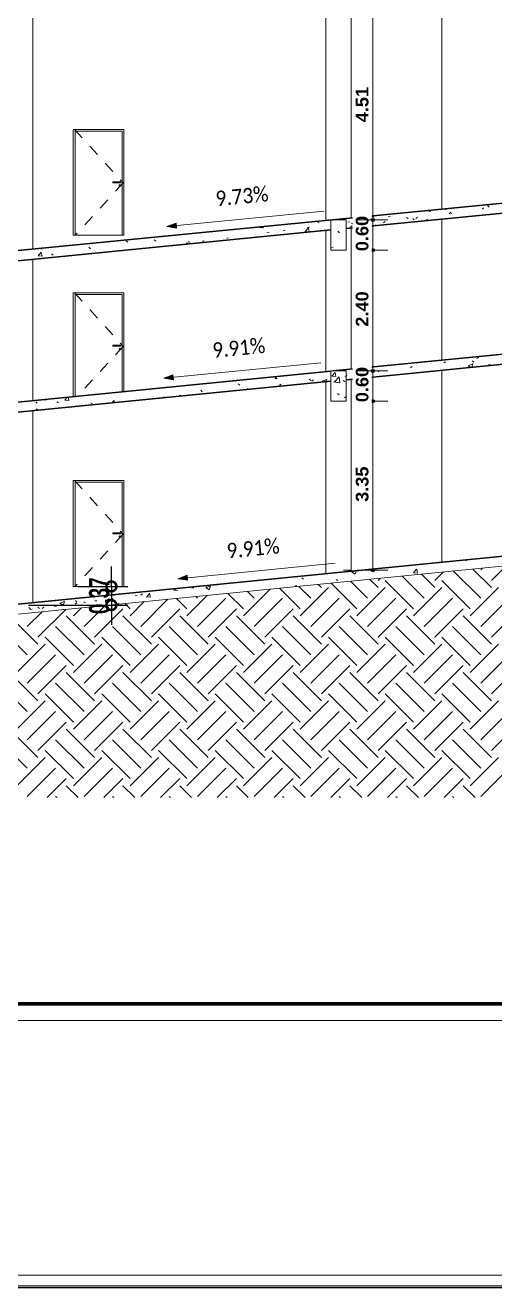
# Model space of a CAD drawing. Header units: metres. Extents: x -144 to 1000, y -717 to 29.
# Drawn here: x 280.63 to 289.93, y -672.35 to -647.32 of the extents above; entities that cross this region are included whole.
import ezdxf

# ---------------------------------------------------------------- set-up
doc = ezdxf.new("R2010")
doc.units = ezdxf.units.M
doc.linetypes.add('Trazo', pattern=[0.45, 0.225, -0.225])
doc.layers.get('0').update_dxf_attribs({"color": 1})
doc.layers.get('Defpoints').update_dxf_attribs({"color": 1})
doc.layers.add('00-MEDICION', color=30, linetype='Continuous')
for name, color, linetype, lineweight in [('A-ANNO-DIMS', 1, 'Continuous', 9), ('A-DETL', 1, 'Continuous', 9), ('A-DETL-GENF', 1, 'Continuous', 9), ('A-DETL-THIN', 1, 'Continuous', 9), ('A-DOOR', 1, 'Continuous', 9), ('A-DOOR-FRAM', 1, 'Continuous', 9), ('A-DOOR-HDLN', 1, 'Trazo', 20), ('A-FLOR', 2, 'Continuous', 9), ('A-FLOR-PATT', 8, 'Continuous', 50), ('A-WALL', 4, 'Continuous', 9), ('G-ANNO-DIMS', 1, 'Continuous', 9), ('G-ANNO-TTLB', 3, 'Continuous', 18), ('G-IMPT', 1, 'Continuous', 9), ('S-COLS', 7, 'Continuous', 9)]:
    doc.layers.add(name, color=color, linetype=linetype, lineweight=lineweight)
doc.styles.add('Arial Black_B', font='ariblk.ttf', dxfattribs={"width": 0.9, "height": 0.1875})
doc.styles.add('Britannic Bold_B_1', font='', dxfattribs={"width": 0.7, "height": 0.4})
doc.styles.add('Calibri_1', font='calibri.ttf', dxfattribs={"width": 0.9, "height": 0.3})
doc.styles.get('Britannic Bold_B_1').set_extended_font_data('Britannic Bold', bold=True)
doc.dimstyles.new('LINDEROS', dxfattribs={"dimscale": 0.3048, "dimtxt": 0.406749, "dimasz": 0.393701, "dimexe": 0.328084, "dimexo": 0.0625, "dimgap": 0.032808, "dimtad": 1, "dimrnd": 0.01, "dimzin": 0, "dimdsep": 46, "dimtxsty": 'Britannic Bold_B_1', "dimblk1": 'DOTSMALL', "dimblk2": 'DOTSMALL', "dimsah": 1, "dimcen": 0.09, "dimazin": 0, "dimtfac": 1, "dimtdec": 4, "dimtix": 1, "dimtmove": 0, "dimatfit": 3, "dimfxl": 1.64042, "dimfxlon": 1, "dimtvp": 1, "dimtolj": 1, "dimtzin": 0, "dimarcsym": 2})

# ---------------------------------------------------------------- blocks, each defined once
blk = doc.blocks.new('tarjeta de nathalie 00')
at = {"layer": 'G-IMPT', "lineweight": 9}
h = blk.add_hatch(color=3, dxfattribs=at)
h.paths.add_polyline_path([(-145.23888, -717.38489), (-145.21019, -717.38489), (-145.21019, -716.89355), (-145.21019, -716.79934), (-145.23888, -716.79934), (-145.23888, -716.89379)])
h.paths.add_polyline_path([(-145.20996, -716.7991), (-145.20996, -717.3851), (-145.2392, -717.3851), (-145.2392, -716.7991)])
h.paths.add_polyline_path([(-145.23902, -717.3868), (-145.20826, -717.3868), (-145.20826, -716.7974), (-145.2392, -716.7974), (-146.09866, -716.7974), (-146.09866, -717.3868)])
h.paths.add_polyline_path([(-145.20795, -716.79707), (-145.20795, -717.3871), (-146.09898, -717.3871), (-146.09898, -716.79707)])
at = {"layer": 'G-ANNO-TTLB', "color": 3}
for p, q in [((-145.20996, -717.3851), (-146.09696, -717.3851)), ((-146.09898, -717.3871), (-145.20795, -717.3871)), ((-146.09898, -717.38713), (-145.20795, -717.38713))]:
    blk.add_line(p, q, dxfattribs=at)
at = {"layer": 'G-ANNO-TTLB'}
blk.add_line((-145.23902, -717.3868), (-146.09866, -717.3868), dxfattribs=at)
blk = doc.blocks.new('ololo')
at = {"layer": 'A-ANNO-DIMS', "lineweight": 25, "true_color": 0x008000}
h = blk.add_hatch(color=96, dxfattribs=at)
edge = h.paths.add_edge_path()
edge.add_arc((287.514, -651.178), 0.0312, 0, 360)
h = blk.add_hatch(color=96, dxfattribs=at)
edge = h.paths.add_edge_path()
edge.add_arc((287.514, -651.778), 0.0312, 0, 360)
h = blk.add_hatch(color=96, dxfattribs=at)
edge = h.paths.add_edge_path()
edge.add_arc((287.514, -651.778), 0.0312, 0, 360)
h = blk.add_hatch(color=96, dxfattribs=at)
edge = h.paths.add_edge_path()
edge.add_arc((287.514, -654.173), 0.0312, 0, 360)
h = blk.add_hatch(color=96, dxfattribs=at)
edge = h.paths.add_edge_path()
edge.add_arc((287.514, -654.773), 0.0312, 0, 360)
h = blk.add_hatch(color=96, dxfattribs=at)
edge = h.paths.add_edge_path()
edge.add_arc((287.514, -654.773), 0.0312, 0, 360)
h = blk.add_hatch(color=96, dxfattribs=at)
edge = h.paths.add_edge_path()
edge.add_arc((287.514, -658.123), 0.0312, 0, 360)
at = {"layer": 'G-ANNO-DIMS'}
for points in [[(283.436, -651.308), (283.627, -651.34), (283.618, -651.24)], [(283.374, -654.317), (283.565, -654.348), (283.555, -654.248)], [(283.656, -658.293), (283.847, -658.324), (283.837, -658.224)]]:
    blk.add_hatch(color=256, dxfattribs=at).paths.add_polyline_path(points)
at = {"layer": 'A-ANNO-DIMS', "color": 96, "true_color": 0x008000}
for p, q in [((287.514, -651.178), (287.214, -651.178)), ((287.514, -651.778), (287.514, -651.178)), ((287.514, -651.178), (287.814, -651.178)), ((287.514, -651.778), (287.214, -651.778)), ((287.514, -651.778), (287.214, -651.778)), ((287.514, -651.778), (287.814, -651.778)), ((287.514, -651.778), (287.814, -651.778)), ((287.514, -654.173), (287.214, -654.173)), ((287.514, -654.773), (287.514, -654.173)), ((287.514, -654.173), (287.814, -654.173)), ((287.514, -654.773), (287.214, -654.773)), ((287.514, -654.773), (287.214, -654.773)), ((287.514, -658.123), (287.514, -654.773)), ((287.514, -654.773), (287.814, -654.773)), ((287.514, -654.773), (287.814, -654.773)), ((287.514, -658.123), (287.214, -658.123)), ((287.514, -658.123), (287.814, -658.123))]:
    blk.add_line(p, q, dxfattribs=at)
at = {"layer": 'A-ANNO-DIMS', "color": 96, "lineweight": 25, "true_color": 0x008000}
for centre in [(287.514, -651.178), (287.514, -651.778), (287.514, -651.778), (287.514, -654.173), (287.514, -654.773), (287.514, -654.773), (287.514, -658.123)]:
    blk.add_circle(centre, 0.0312, dxfattribs=at)
at = {"layer": 'A-DETL-GENF'}
for p, q in [((286.822, -651.403), (286.853, -651.431)), ((286.686, -651.722), (286.727, -651.716)), ((286.706, -654.277), (286.767, -654.204)), ((286.707, -654.276), (286.783, -654.283)), ((286.747, -654.395), (286.846, -654.292)), ((286.783, -654.283), (286.768, -654.203)), ((286.859, -654.411), (286.845, -654.29)), ((286.929, -654.365), (286.964, -654.387)), ((286.967, -654.281), (286.984, -654.268)), ((286.744, -654.389), (286.857, -654.407)), ((286.816, -654.62), (286.846, -654.648)), ((286.951, -654.704), (286.984, -654.679))]:
    blk.add_line(p, q, dxfattribs=at)
at = {"layer": 'A-DETL-GENF', "color": 252, "true_color": 0x959595}
for p, q in [((289.864, -658.469), (289.498, -658.103)), ((289.653, -658.118), (289.688, -658.084)), ((289.864, -658.328), (290.154, -658.038)), ((287.408, -658.679), (287.073, -658.343)), ((287.619, -658.469), (287.455, -658.305)), ((287.619, -658.328), (287.662, -658.285)), ((288.32, -658.89), (287.759, -658.328)), ((288.531, -658.679), (288.094, -658.242)), ((288.741, -658.469), (288.476, -658.204)), ((288.741, -658.328), (288.908, -658.161)), ((289.443, -658.89), (288.882, -658.328)), ((289.653, -658.679), (289.115, -658.141)), ((283.83, -659.03), (284.236, -658.624)), ((284.953, -658.89), (284.646, -658.583)), ((284.953, -659.03), (285.482, -658.5)), ((285.163, -658.679), (285.03, -658.545)), ((286.075, -658.89), (285.668, -658.482)), ((286.286, -658.679), (286.051, -658.444)), ((286.075, -659.03), (286.637, -658.468)), ((286.496, -658.469), (286.434, -658.406)), ((287.198, -658.89), (286.689, -658.381)), ((287.198, -659.03), (287.759, -658.468)), ((288.32, -659.03), (288.882, -658.468)), ((289.443, -659.03), (290.004, -658.468)), ((281.585, -659.03), (281.744, -658.871)), ((281.796, -659.241), (282.212, -658.824)), ((282.708, -658.89), (282.604, -658.786)), ((282.708, -659.03), (282.99, -658.747)), ((282.918, -659.241), (283.458, -658.701)), ((283.83, -658.89), (283.625, -658.684)), ((284.041, -658.679), (284.008, -658.646)), ((284.041, -659.241), (284.602, -658.679)), ((285.163, -659.241), (285.724, -658.679)), ((286.286, -659.241), (286.847, -658.679)), ((287.408, -659.241), (287.97, -658.679)), ((288.531, -659.241), (289.092, -658.679)), ((289.653, -659.241), (290.215, -658.679)), ((280.884, -659.591), (280.322, -659.03)), ((280.673, -659.241), (280.966, -658.948)), ((280.884, -659.451), (281.433, -658.902)), ((282.006, -659.591), (281.445, -659.03)), ((281.585, -658.89), (281.582, -658.887)), ((282.006, -659.451), (282.567, -658.889)), ((283.129, -659.591), (282.567, -659.03)), ((283.129, -659.451), (283.69, -658.889)), ((284.251, -659.591), (283.69, -659.03)), ((284.251, -659.451), (284.812, -658.889)), ((285.374, -659.591), (284.812, -659.03)), ((285.374, -659.451), (285.935, -658.889)), ((286.496, -659.591), (285.935, -659.03)), ((286.496, -659.451), (287.057, -658.889)), ((287.619, -659.591), (287.057, -659.03)), ((287.619, -659.451), (288.18, -658.889)), ((288.741, -659.591), (288.18, -659.03)), ((288.741, -659.451), (289.303, -658.889)), ((289.864, -659.591), (289.303, -659.03)), ((289.864, -659.451), (290.425, -658.889)), ((280.673, -659.801), (280.112, -659.24)), ((281.796, -659.801), (281.234, -659.24)), ((282.918, -659.801), (282.357, -659.24)), ((284.041, -659.801), (283.479, -659.24)), ((285.163, -659.801), (284.602, -659.24)), ((286.286, -659.801), (285.724, -659.24)), ((287.408, -659.801), (286.847, -659.24)), ((288.531, -659.801), (287.97, -659.24)), ((289.653, -659.801), (289.092, -659.24)), ((280.463, -660.152), (281.024, -659.591)), ((281.585, -660.012), (281.024, -659.451)), ((281.585, -660.152), (282.146, -659.591)), ((282.708, -660.012), (282.146, -659.451)), ((282.708, -660.152), (283.269, -659.591)), ((283.83, -660.012), (283.269, -659.451)), ((283.83, -660.152), (284.391, -659.591)), ((284.953, -660.012), (284.391, -659.451)), ((284.953, -660.152), (285.514, -659.591)), ((286.075, -660.012), (285.514, -659.451)), ((286.075, -660.152), (286.637, -659.591)), ((287.198, -660.012), (286.637, -659.451)), ((287.198, -660.152), (287.759, -659.591)), ((288.32, -660.012), (287.759, -659.451)), ((288.32, -660.152), (288.882, -659.591)), ((289.443, -660.012), (288.882, -659.451)), ((289.443, -660.152), (290.004, -659.591)), ((280.673, -660.363), (281.234, -659.802)), ((281.796, -660.363), (282.357, -659.802)), ((282.918, -660.363), (283.479, -659.802)), ((284.041, -660.363), (284.602, -659.802)), ((285.163, -660.363), (285.724, -659.802)), ((286.286, -660.363), (286.847, -659.802)), ((287.408, -660.363), (287.97, -659.802)), ((288.531, -660.363), (289.092, -659.802)), ((289.653, -660.363), (290.215, -659.802)), ((280.884, -660.573), (281.445, -660.012)), ((282.006, -660.573), (282.567, -660.012)), ((283.129, -660.573), (283.69, -660.012)), ((284.251, -660.573), (284.812, -660.012)), ((285.374, -660.573), (285.935, -660.012)), ((286.496, -660.573), (287.057, -660.012)), ((287.619, -660.573), (288.18, -660.012)), ((288.741, -660.573), (289.303, -660.012)), ((289.864, -660.573), (290.425, -660.012)), ((280.673, -660.924), (280.112, -660.362)), ((280.884, -660.714), (280.322, -660.152)), ((281.796, -660.924), (281.234, -660.362)), ((282.006, -660.714), (281.445, -660.152)), ((282.918, -660.924), (282.357, -660.362)), ((283.129, -660.714), (282.567, -660.152)), ((284.041, -660.924), (283.479, -660.362)), ((284.251, -660.714), (283.69, -660.152)), ((285.163, -660.924), (284.602, -660.362)), ((285.374, -660.714), (284.812, -660.152)), ((286.286, -660.924), (285.724, -660.362)), ((286.496, -660.714), (285.935, -660.152)), ((287.408, -660.924), (286.847, -660.362)), ((287.619, -660.714), (287.057, -660.152)), ((288.531, -660.924), (287.97, -660.362)), ((288.741, -660.714), (288.18, -660.152)), ((289.653, -660.924), (289.092, -660.362)), ((289.864, -660.714), (289.303, -660.152)), ((281.585, -661.135), (281.024, -660.573)), ((282.708, -661.135), (282.146, -660.573)), ((283.83, -661.135), (283.269, -660.573)), ((284.953, -661.135), (284.391, -660.573)), ((286.075, -661.135), (285.514, -660.573)), ((287.198, -661.135), (286.637, -660.573)), ((288.32, -661.135), (287.759, -660.573)), ((289.443, -661.135), (288.882, -660.573)), ((280.463, -661.275), (281.024, -660.713)), ((281.585, -661.275), (282.146, -660.713)), ((282.708, -661.275), (283.269, -660.713)), ((283.83, -661.275), (284.391, -660.713)), ((284.953, -661.275), (285.514, -660.713)), ((286.075, -661.275), (286.637, -660.713)), ((287.198, -661.275), (287.759, -660.713)), ((288.32, -661.275), (288.882, -660.713)), ((289.443, -661.275), (290.004, -660.713)), ((280.673, -661.486), (281.234, -660.924)), ((281.796, -661.486), (282.357, -660.924)), ((282.918, -661.486), (283.479, -660.924)), ((284.041, -661.486), (284.602, -660.924)), ((285.163, -661.486), (285.724, -660.924)), ((286.286, -661.486), (286.847, -660.924)), ((287.408, -661.486), (287.97, -660.924)), ((288.531, -661.486), (289.092, -660.924)), ((289.653, -661.486), (290.215, -660.924)), ((280.884, -661.836), (280.322, -661.275)), ((280.884, -661.696), (281.445, -661.134)), ((282.006, -661.836), (281.445, -661.275)), ((282.006, -661.696), (282.567, -661.134)), ((283.129, -661.836), (282.567, -661.275)), ((283.129, -661.696), (283.69, -661.134)), ((284.251, -661.836), (283.69, -661.275)), ((284.251, -661.696), (284.812, -661.134)), ((285.374, -661.836), (284.812, -661.275)), ((285.374, -661.696), (285.935, -661.134)), ((286.496, -661.836), (285.935, -661.275)), ((286.496, -661.696), (287.057, -661.134)), ((287.619, -661.836), (287.057, -661.275)), ((287.619, -661.696), (288.18, -661.134)), ((288.741, -661.836), (288.18, -661.275)), ((288.741, -661.696), (289.303, -661.134)), ((289.864, -661.836), (289.303, -661.275)), ((289.864, -661.696), (290.425, -661.134)), ((280.673, -662.046), (280.112, -661.485)), ((281.796, -662.046), (281.234, -661.485)), ((282.918, -662.046), (282.357, -661.485)), ((284.041, -662.046), (283.479, -661.485)), ((285.163, -662.046), (284.602, -661.485)), ((286.286, -662.046), (285.724, -661.485)), ((287.408, -662.046), (286.847, -661.485)), ((288.531, -662.046), (287.97, -661.485)), ((289.653, -662.046), (289.092, -661.485)), ((280.463, -662.397), (281.024, -661.836)), ((281.585, -662.257), (281.024, -661.696)), ((281.585, -662.397), (282.146, -661.836)), ((282.708, -662.257), (282.146, -661.696)), ((282.708, -662.397), (283.269, -661.836)), ((283.83, -662.257), (283.269, -661.696)), ((283.83, -662.397), (284.391, -661.836)), ((284.953, -662.257), (284.391, -661.696)), ((284.953, -662.397), (285.514, -661.836)), ((286.075, -662.257), (285.514, -661.696)), ((286.075, -662.397), (286.637, -661.836)), ((287.198, -662.257), (286.637, -661.696)), ((287.198, -662.397), (287.759, -661.836)), ((288.32, -662.257), (287.759, -661.696)), ((288.32, -662.397), (288.882, -661.836)), ((289.443, -662.257), (288.882, -661.696)), ((289.443, -662.397), (290.004, -661.836)), ((280.673, -662.608), (281.234, -662.047)), ((281.796, -662.608), (282.357, -662.047)), ((282.918, -662.608), (283.479, -662.047)), ((284.041, -662.608), (284.602, -662.047)), ((285.163, -662.608), (285.724, -662.047)), ((286.286, -662.608), (286.847, -662.047)), ((287.408, -662.608), (287.97, -662.047)), ((288.531, -662.608), (289.092, -662.047)), ((289.653, -662.608), (290.215, -662.047)), ((281.067, -662.634), (281.445, -662.257)), ((282.19, -662.634), (282.567, -662.257)), ((283.312, -662.634), (283.69, -662.257)), ((284.435, -662.634), (284.812, -662.257)), ((285.558, -662.634), (285.935, -662.257)), ((286.68, -662.634), (287.057, -662.257)), ((287.803, -662.634), (288.18, -662.257)), ((288.925, -662.634), (289.303, -662.257)), ((281.261, -662.634), (281.234, -662.608)), ((281.682, -662.634), (281.445, -662.398)), ((282.384, -662.634), (282.357, -662.608)), ((282.804, -662.634), (282.567, -662.398)), ((283.506, -662.634), (283.479, -662.608)), ((283.927, -662.634), (283.69, -662.398)), ((284.629, -662.634), (284.602, -662.608)), ((285.049, -662.634), (284.812, -662.398)), ((285.751, -662.634), (285.724, -662.608)), ((286.172, -662.634), (285.935, -662.398)), ((286.874, -662.634), (286.847, -662.608)), ((287.294, -662.634), (287.057, -662.398)), ((287.996, -662.634), (287.97, -662.608)), ((288.417, -662.634), (288.18, -662.398)), ((289.119, -662.634), (289.092, -662.608)), ((289.539, -662.634), (289.303, -662.398))]:
    blk.add_line(p, q, dxfattribs=at)
at = {"layer": 'A-DETL-THIN'}
for p, q in [((286.984, -651.178), (286.684, -651.178)), ((286.684, -651.178), (286.684, -651.778)), ((286.984, -651.778), (286.984, -651.178)), ((286.684, -651.778), (286.984, -651.778)), ((286.984, -654.173), (286.684, -654.173)), ((286.684, -654.173), (286.684, -654.773)), ((286.984, -654.773), (286.984, -654.173)), ((286.684, -654.773), (286.984, -654.773)), ((290.884, -657.965), (280.284, -659.015)), ((287.084, -658.123), (286.934, -658.123))]:
    blk.add_line(p, q, dxfattribs=at)
at = {"layer": 'A-DOOR'}
for p, q in [((282.504, -650.423), (282.364, -650.423)), ((282.364, -650.443), (282.504, -650.443)), ((282.502, -650.423), (282.506, -650.423)), ((282.506, -650.443), (282.502, -650.443)), ((282.504, -653.663), (282.364, -653.663)), ((282.364, -653.683), (282.504, -653.683)), ((282.502, -653.663), (282.506, -653.663)), ((282.506, -653.683), (282.502, -653.683)), ((282.504, -657.385), (282.364, -657.385)), ((282.364, -657.405), (282.504, -657.405)), ((282.502, -657.385), (282.506, -657.385)), ((282.506, -657.405), (282.502, -657.405))]:
    blk.add_line(p, q, dxfattribs=at)
at = {"layer": 'A-DOOR', "flags": 128}
for points in [[(282.364, -650.433), (282.364, -650.431), (282.364, -650.429), (282.364, -650.427), (282.364, -650.426), (282.364, -650.425), (282.364, -650.424), (282.364, -650.423), (282.364, -650.423)], [(282.364, -650.443), (282.364, -650.442), (282.364, -650.442), (282.364, -650.441), (282.364, -650.439), (282.364, -650.438), (282.364, -650.436), (282.364, -650.434), (282.364, -650.433)], [(282.364, -653.673), (282.364, -653.671), (282.364, -653.669), (282.364, -653.668), (282.364, -653.666), (282.364, -653.665), (282.364, -653.664), (282.364, -653.663), (282.364, -653.663)], [(282.364, -653.683), (282.364, -653.682), (282.364, -653.682), (282.364, -653.681), (282.364, -653.68), (282.364, -653.678), (282.364, -653.676), (282.364, -653.675), (282.364, -653.673)], [(282.364, -657.395), (282.364, -657.394), (282.364, -657.392), (282.364, -657.39), (282.364, -657.389), (282.364, -657.387), (282.364, -657.386), (282.364, -657.386), (282.364, -657.385)], [(282.364, -657.405), (282.364, -657.405), (282.364, -657.404), (282.364, -657.403), (282.364, -657.402), (282.364, -657.401), (282.364, -657.399), (282.364, -657.397), (282.364, -657.395)]]:
    blk.add_lwpolyline(points, dxfattribs=at)
at = {"layer": 'A-DOOR'}
for centre, radius, start, end in [((282.504, -650.496), 0.015, 90, 270), ((282.504, -650.496), 0.005, 90, 270), ((282.504, -650.496), 0.015, 270, 90), ((282.504, -650.496), 0.005, 270, 90), ((282.504, -653.736), 0.015, 90, 270), ((282.504, -653.736), 0.005, 90, 270), ((282.504, -653.736), 0.015, 270, 90), ((282.504, -653.736), 0.005, 270, 90), ((282.504, -657.458), 0.015, 90, 270), ((282.504, -657.458), 0.005, 90, 270), ((282.504, -657.458), 0.015, 270, 90), ((282.504, -657.458), 0.005, 270, 90)]:
    blk.add_arc(centre, radius, start, end, dxfattribs=at)
for points in [[(282.522, -650.433), (282.522, -650.432), (282.522, -650.431), (282.521, -650.429), (282.52, -650.427), (282.518, -650.426), (282.515, -650.425), (282.512, -650.424), (282.509, -650.423), (282.506, -650.423), (282.503, -650.423), (282.502, -650.423)], [(282.502, -650.443), (282.503, -650.443), (282.506, -650.443), (282.509, -650.442), (282.512, -650.442), (282.515, -650.441), (282.518, -650.439), (282.52, -650.438), (282.521, -650.436), (282.522, -650.434), (282.522, -650.433), (282.522, -650.433)], [(282.522, -653.673), (282.522, -653.672), (282.522, -653.671), (282.521, -653.669), (282.52, -653.668), (282.518, -653.666), (282.515, -653.665), (282.512, -653.664), (282.509, -653.663), (282.506, -653.663), (282.503, -653.663), (282.502, -653.663)], [(282.502, -653.683), (282.503, -653.683), (282.506, -653.683), (282.509, -653.683), (282.512, -653.682), (282.515, -653.681), (282.518, -653.68), (282.52, -653.678), (282.521, -653.677), (282.522, -653.675), (282.522, -653.673), (282.522, -653.673)], [(282.522, -657.395), (282.522, -657.395), (282.522, -657.394), (282.521, -657.392), (282.52, -657.39), (282.518, -657.389), (282.515, -657.387), (282.512, -657.386), (282.509, -657.386), (282.506, -657.385), (282.503, -657.385), (282.502, -657.385)], [(282.502, -657.405), (282.503, -657.405), (282.506, -657.405), (282.509, -657.405), (282.512, -657.404), (282.515, -657.403), (282.518, -657.402), (282.52, -657.401), (282.521, -657.399), (282.522, -657.397), (282.522, -657.396), (282.522, -657.395)]]:
    blk.add_open_spline(points, degree=3, dxfattribs=at)
at = {"layer": 'A-DOOR-FRAM'}
for p, q in [((282.584, -649.383), (281.584, -649.383)), ((281.584, -649.383), (281.584, -651.483)), ((281.619, -651.483), (281.619, -649.418)), ((281.619, -649.418), (282.549, -649.418)), ((282.549, -649.418), (282.549, -651.483)), ((282.584, -651.483), (282.584, -649.383)), ((281.619, -651.483), (281.584, -651.483)), ((282.549, -651.483), (282.584, -651.483)), ((282.584, -652.623), (281.584, -652.623)), ((281.584, -652.623), (281.584, -654.682)), ((281.619, -654.679), (281.619, -652.658)), ((281.619, -652.658), (282.549, -652.658)), ((282.549, -652.658), (282.549, -654.587)), ((282.584, -654.583), (282.584, -652.623)), ((282.584, -656.345), (281.584, -656.345)), ((281.584, -656.345), (281.584, -658.445)), ((282.584, -658.445), (282.584, -656.345)), ((281.619, -658.445), (281.619, -656.38)), ((281.619, -656.38), (282.549, -656.38)), ((282.549, -656.38), (282.549, -658.445)), ((281.619, -658.445), (281.584, -658.445)), ((282.549, -658.445), (282.584, -658.445))]:
    blk.add_line(p, q, dxfattribs=at)
at = {"layer": 'A-DOOR-HDLN'}
for p, q in [((281.609, -649.383), (282.569, -650.445)), ((282.569, -650.445), (281.619, -651.483)), ((281.609, -652.623), (282.569, -653.685)), ((282.569, -653.685), (281.663, -654.674)), ((281.609, -656.345), (282.569, -657.407)), ((282.569, -657.407), (281.619, -658.445))]:
    blk.add_line(p, q, dxfattribs=at)
at = {"layer": 'A-FLOR', "lineweight": 35}
for p, q in [((290.884, -650.766), (280.284, -651.806)), ((286.984, -651.349), (290.884, -650.966)), ((280.284, -652.006), (286.684, -651.378)), ((290.884, -653.761), (286.724, -654.173)), ((286.984, -654.347), (290.884, -653.961)), ((286.684, -654.177), (280.284, -654.811)), ((280.284, -655.011), (286.684, -654.377)), ((290.884, -657.765), (280.284, -658.815))]:
    blk.add_line(p, q, dxfattribs=at)
at = {"layer": 'A-FLOR-PATT', "color": 8, "lineweight": 5, "true_color": 0x828282}
for p, q in [((287.502, -651.1), (287.537, -651.123)), ((287.819, -651.115), (287.861, -651.11)), ((288.621, -651.01), (288.662, -651.004)), ((288.939, -650.968), (288.981, -650.962)), ((289.028, -651.056), (289.061, -651.03)), ((289.044, -651.022), (289.075, -651.05)), ((289.68, -650.967), (289.713, -650.941)), ((289.785, -650.894), (289.816, -650.923)), ((285.267, -651.331), (285.28, -651.316)), ((285.268, -651.33), (285.343, -651.337)), ((285.343, -651.337), (285.338, -651.31)), ((286.178, -651.411), (286.239, -651.338)), ((286.218, -651.326), (286.26, -651.321)), ((286.254, -651.417), (286.24, -651.337)), ((286.414, -651.214), (286.449, -651.236)), ((287.02, -651.221), (287.061, -651.215)), ((287.075, -651.322), (287.108, -651.296)), ((287.092, -651.242), (287.127, -651.265)), ((287.338, -651.179), (287.38, -651.173)), ((287.563, -651.276), (287.579, -651.29)), ((287.727, -651.233), (287.76, -651.207)), ((287.769, -651.271), (287.77, -651.272)), ((288.18, -651.129), (288.215, -651.152)), ((288.304, -651.149), (288.335, -651.177)), ((288.368, -651.151), (288.401, -651.126)), ((288.523, -651.198), (288.596, -651.17)), ((288.589, -651.191), (288.596, -651.17)), ((288.858, -651.158), (288.867, -651.164)), ((282.633, -651.593), (282.664, -651.622)), ((283.183, -651.575), (283.218, -651.597)), ((283.861, -651.604), (283.896, -651.626)), ((284.136, -651.6), (284.178, -651.595)), ((284.617, -651.537), (284.659, -651.531)), ((285.419, -651.431), (285.46, -651.426)), ((285.737, -651.39), (285.779, -651.384)), ((286.178, -651.41), (286.254, -651.417)), ((286.434, -651.403), (286.448, -651.392)), ((286.508, -651.395), (286.508, -651.395)), ((280.888, -651.888), (280.95, -651.815)), ((280.933, -651.742), (280.96, -651.761)), ((280.965, -651.894), (280.95, -651.815)), ((280.96, -651.761), (280.968, -651.739)), ((281.152, -651.848), (281.183, -651.876)), ((281.893, -651.721), (281.924, -651.749)), ((283.818, -651.642), (283.86, -651.637)), ((280.889, -651.887), (280.965, -651.894)), ((288.26, -654.111), (288.293, -654.085)), ((288.833, -653.965), (288.838, -653.968)), ((288.92, -654.015), (288.953, -653.99)), ((289.405, -654.069), (289.494, -654.035)), ((289.405, -654.069), (289.455, -654.103)), ((289.472, -654.101), (289.494, -654.035)), ((289.481, -653.974), (289.516, -653.997)), ((289.484, -654.095), (289.525, -654.089)), ((289.572, -653.926), (289.605, -653.901)), ((289.803, -654.053), (289.844, -654.047)), ((285.573, -654.308), (285.608, -654.33)), ((285.588, -654.301), (285.619, -654.33)), ((286.251, -654.336), (286.286, -654.359)), ((286.307, -654.377), (286.34, -654.351)), ((286.512, -654.377), (286.601, -654.343)), ((286.587, -654.387), (286.601, -654.343)), ((286.984, -654.268), (287, -654.256)), ((287.619, -654.192), (287.652, -654.166)), ((284.107, -654.556), (284.138, -654.584)), ((284.848, -654.428), (284.879, -654.457)), ((285.02, -654.542), (285.047, -654.522)), ((285.665, -654.458), (285.699, -654.432)), ((286.513, -654.376), (286.535, -654.392)), ((280.84, -654.785), (280.871, -654.814)), ((281.012, -654.753), (281.053, -654.748)), ((281.255, -654.783), (281.29, -654.805)), ((281.417, -654.754), (281.467, -654.694)), ((281.418, -654.753), (281.494, -654.76)), ((281.494, -654.76), (281.481, -654.692)), ((281.605, -654.68), (281.612, -654.686)), ((281.933, -654.811), (281.968, -654.834)), ((282.351, -654.806), (282.389, -654.761)), ((282.398, -654.802), (282.39, -654.76)), ((283.367, -654.683), (283.389, -654.703)), ((283.634, -654.679), (283.708, -654.651)), ((283.702, -654.672), (283.709, -654.651)), ((280.845, -654.925), (280.88, -654.947)), ((287.478, -658.103), (287.488, -658.104)), ((287.488, -658.104), (287.487, -658.102)), ((288.321, -658.179), (288.382, -658.106)), ((288.399, -658.184), (288.384, -658.104)), ((289.342, -657.918), (289.371, -657.937)), ((286.108, -658.278), (286.143, -658.3)), ((286.786, -658.306), (286.821, -658.329)), ((287.1, -658.162), (287.178, -658.132)), ((287.102, -658.162), (287.165, -658.205)), ((287.165, -658.205), (287.189, -658.131)), ((288.323, -658.177), (288.399, -658.183)), ((282.374, -658.608), (282.396, -658.628)), ((282.808, -658.629), (282.849, -658.623)), ((282.921, -658.618), (282.954, -658.593)), ((283.032, -658.656), (283.093, -658.583)), ((283.109, -658.661), (283.095, -658.581)), ((283.573, -658.529), (283.606, -658.503)), ((283.609, -658.523), (283.651, -658.518)), ((283.928, -658.482), (283.969, -658.476)), ((284.208, -658.471), (284.297, -658.436)), ((284.209, -658.47), (284.273, -658.512)), ((284.215, -658.448), (284.247, -658.423)), ((284.273, -658.513), (284.298, -658.436)), ((284.409, -658.418), (284.45, -658.413)), ((285.969, -658.452), (285.996, -658.425)), ((285.998, -658.449), (285.995, -658.423)), ((280.7, -658.865), (280.735, -658.887)), ((280.883, -658.854), (280.914, -658.882)), ((280.968, -658.884), (281.001, -658.859)), ((281.124, -658.732), (281.145, -658.745)), ((281.207, -658.84), (281.248, -658.834)), ((281.315, -658.779), (281.404, -658.744)), ((281.317, -658.778), (281.38, -658.82)), ((281.38, -658.821), (281.406, -658.744)), ((281.62, -658.795), (281.653, -658.769)), ((281.624, -658.727), (281.655, -658.755)), ((281.788, -658.752), (281.823, -658.774)), ((282.008, -658.734), (282.05, -658.729)), ((282.262, -658.713), (282.295, -658.688)), ((282.327, -658.692), (282.368, -658.687)), ((282.466, -658.78), (282.492, -658.797)), ((283.034, -658.654), (283.109, -658.66)), ((280.726, -658.903), (280.767, -658.898)), ((281.378, -658.894), (281.396, -658.905))]:
    blk.add_line(p, q, dxfattribs=at)
at = {"layer": 'A-WALL'}
for p, q in [((280.784, -646.265), (280.784, -651.757)), ((286.584, -651.188), (286.584, -646.265)), ((287.084, -646.265), (287.084, -651.139)), ((288.884, -650.962), (288.884, -646.265)), ((281.584, -651.483), (281.584, -649.383)), ((281.584, -649.383), (282.584, -649.383)), ((282.584, -649.383), (282.584, -651.483)), ((287.084, -651.339), (287.084, -654.138)), ((288.884, -653.959), (288.884, -651.162)), ((282.584, -651.483), (281.584, -651.483)), ((286.584, -654.187), (286.584, -651.388)), ((280.784, -651.957), (280.784, -654.762)), ((281.584, -654.682), (281.584, -652.623)), ((281.584, -652.623), (282.584, -652.623)), ((282.584, -652.623), (282.584, -654.583)), ((287.084, -654.338), (287.084, -658.142)), ((288.884, -657.963), (288.884, -654.159)), ((286.584, -658.191), (286.584, -654.387)), ((280.784, -654.962), (280.784, -658.766)), ((281.584, -658.445), (281.584, -656.345)), ((281.584, -656.345), (282.584, -656.345)), ((282.584, -656.345), (282.584, -658.445)), ((282.584, -658.445), (281.584, -658.445))]:
    blk.add_line(p, q, dxfattribs=at)
at = {"layer": 'G-ANNO-DIMS'}
for p, q in [((286.546, -651.003), (283.436, -651.308)), ((283.618, -651.24), (283.436, -651.308)), ((283.436, -651.308), (283.627, -651.34)), ((283.627, -651.34), (283.618, -651.24)), ((286.483, -654.009), (283.374, -654.317)), ((283.555, -654.248), (283.374, -654.317)), ((283.374, -654.317), (283.565, -654.348)), ((283.565, -654.348), (283.555, -654.248)), ((286.766, -657.985), (283.656, -658.293)), ((283.837, -658.224), (283.656, -658.293)), ((283.656, -658.293), (283.847, -658.324)), ((283.847, -658.324), (283.837, -658.224))]:
    blk.add_line(p, q, dxfattribs=at)
at = {"layer": 'S-COLS'}
for p, q in [((280.784, -646.265), (280.784, -651.757)), ((286.584, -646.265), (286.584, -651.188)), ((287.084, -651.139), (287.084, -646.265)), ((288.884, -646.265), (288.884, -650.962)), ((287.084, -654.138), (287.084, -651.339)), ((288.884, -651.162), (288.884, -653.959)), ((286.584, -651.388), (286.584, -654.187)), ((280.784, -651.957), (280.784, -654.762)), ((287.084, -658.142), (287.084, -654.338)), ((288.884, -654.159), (288.884, -657.964)), ((286.584, -654.387), (286.584, -658.191)), ((280.784, -654.962), (280.784, -658.766))]:
    blk.add_line(p, q, dxfattribs=at)
at = {"layer": 'G-ANNO-DIMS', "style": 'Calibri_1', "width": 0.9}
for s, rotation, p in [('9.73%%%', 5.6034, (284.417, -650.907)), ('9.91%%%', 5.6569, (284.354, -653.915)), ('9.91%%%', 5.6569, (284.637, -657.891))]:
    blk.add_text(s, height=0.3, rotation=rotation, dxfattribs=at).set_placement(p)
at = {"layer": 'A-ANNO-DIMS', "color": 96, "true_color": 0x008000, "char_height": 0.25, "width": 0.7674, "attachment_point": 1, "rotation": 90, "line_spacing_factor": 1.180619, "style": 'Arial Black_B', "bg_fill": 3, "box_fill_scale": 1.25, "bg_fill_color": 256, "bg_fill_true_color": 13158600, "bg_fill_transparency": 0}
for s, insert in [('0.60', (287.177, -654.793)), ('3.35', (287.177, -656.768))]:
    blk.add_mtext(s, dxfattribs=dict(at, insert=insert))
at = {"layer": 'A-ANNO-DIMS', "lineweight": 25, "true_color": 0x008000}
h = blk.add_hatch(color=96, dxfattribs=at)
edge = h.paths.add_edge_path()
edge.add_arc((287.514, -654.173), 0.0312, 0, 360)
at = {"layer": 'A-ANNO-DIMS', "color": 96, "true_color": 0x008000}
for q in [(287.514, -651.778), (287.214, -654.173), (287.814, -654.173)]:
    blk.add_line((287.514, -654.173), q, dxfattribs=at)
at = {"layer": 'A-ANNO-DIMS', "color": 96, "lineweight": 25, "true_color": 0x008000}
blk.add_circle((287.514, -654.173), 0.0312, dxfattribs=at)
at = {"layer": 'A-ANNO-DIMS', "color": 96, "true_color": 0x008000, "char_height": 0.25, "width": 0.7674, "attachment_point": 1, "rotation": 90, "line_spacing_factor": 1.180619, "style": 'Arial Black_B', "bg_fill": 3, "box_fill_scale": 1.25, "bg_fill_color": 256, "bg_fill_true_color": 13158600, "bg_fill_transparency": 0}
for s, insert in [('0.60', (287.177, -651.798)), ('2.40', (287.177, -653.295))]:
    blk.add_mtext(s, dxfattribs=dict(at, insert=insert))
at = {"layer": 'A-ANNO-DIMS', "lineweight": 25, "true_color": 0x008000}
h = blk.add_hatch(color=96, dxfattribs=at)
edge = h.paths.add_edge_path()
edge.add_arc((287.514, -651.178), 0.0312, 0, 360)
at = {"layer": 'A-ANNO-DIMS', "color": 96, "true_color": 0x008000}
for q in [(287.514, -646.665), (287.214, -651.178), (287.814, -651.178)]:
    blk.add_line((287.514, -651.178), q, dxfattribs=at)
at = {"layer": 'A-ANNO-DIMS', "color": 96, "lineweight": 25, "true_color": 0x008000}
blk.add_circle((287.514, -651.178), 0.0312, dxfattribs=at)
at = {"layer": 'A-ANNO-DIMS', "color": 96, "true_color": 0x008000, "insert": (287.177, -649.242), "char_height": 0.25, "width": 0.7674, "attachment_point": 1, "rotation": 90, "line_spacing_factor": 1.180619, "style": 'Arial Black_B', "bg_fill": 3, "box_fill_scale": 1.25, "bg_fill_color": 256, "bg_fill_true_color": 13158600, "bg_fill_transparency": 0}
blk.add_mtext('4.51', dxfattribs=at)
blk = doc.blocks.new('_DotSmall')
at = {"color": 0, "linetype": 'ByBlock', "const_width": 0.5}
blk.add_lwpolyline([(-0.0625, 0, 1), (0.0625, 0, 1)], format="xyb", close=True, dxfattribs=at)
blk = doc.blocks.new('*D593')
at = {"layer": '00-MEDICION', "color": 0, "lineweight": -2, "transparency": 16777216}
for p, q in [((282.338, -658.445), (282.338, -658.052)), ((281.681, -658.445), (282.666, -658.445)), ((282.338, -658.445), (282.338, -658.815)), ((280.698, -658.815), (282.666, -658.815)), ((282.338, -658.815), (282.338, -659.209))]:
    blk.add_line(p, q, dxfattribs=at)
at = {"layer": 'Defpoints', "color": 0, "transparency": 16777216}
for p in [(281.619, -658.445), (280.284, -658.815), (282.338, -658.815)]:
    blk.add_point(p, dxfattribs=at)
at = {"layer": '00-MEDICION', "color": 0, "lineweight": -2, "transparency": 16777216, "xscale": 0.3937007874015748, "yscale": 0.3937007874015748, "zscale": 0.3937007874015748}
for p, rotation in [((282.338, -658.445), 270), ((282.338, -658.815), 90)]:
    blk.add_blockref('_DotSmall', p, dxfattribs=dict(at, rotation=rotation))
at = {"layer": '00-MEDICION', "color": 0, "transparency": 16777216, "insert": (282.098, -658.63), "char_height": 0.4, "attachment_point": 5, "rotation": 90, "style": 'Britannic Bold_B_1'}
blk.add_mtext('\\A1;0.37', dxfattribs=at)

msp = doc.modelspace()

# ---------------------------------------------------------------- block references
at = {"xscale": 124.1004357506149, "yscale": 124.1004357506149, "zscale": 124.1004357506149}
msp.add_blockref('tarjeta de nathalie 00', (18337.913, 88355.704), dxfattribs=at)

# ---------------------------------------------------------------- next in the draw order: linework, layer by layer
at = {"layer": 'A-DETL', "lineweight": 100, "ltscale": 100}
msp.add_line((267.181, -666.721), (295.848, -666.721), dxfattribs=at)
at = {"layer": 'A-DETL-THIN', "lineweight": 18}
msp.add_line((267.181, -667.052), (295.848, -667.052), dxfattribs=at)

# ---------------------------------------------------------------- next in the draw order: block references
at = {"color": 3}
msp.add_blockref('ololo', (0, 0), dxfattribs=at)

# ---------------------------------------------------------------- next in the draw order: dimensions: what is measured, and where the dimension line sits
at = {"layer": '00-MEDICION'}
dim = msp.add_linear_dim(base=(282.338, -658.815), p1=(281.619, -658.445), p2=(280.284, -658.815), angle=90, dimstyle='LINDEROS', override={"dimscale": 1, "dimpost": '<>'}, dxfattribs=at)
dim.commit()
dim.dimension.update_dxf_attribs({"geometry": '*D593', "text_midpoint": (282.098, -658.63)})

doc.saveas('drawing.dxf')
